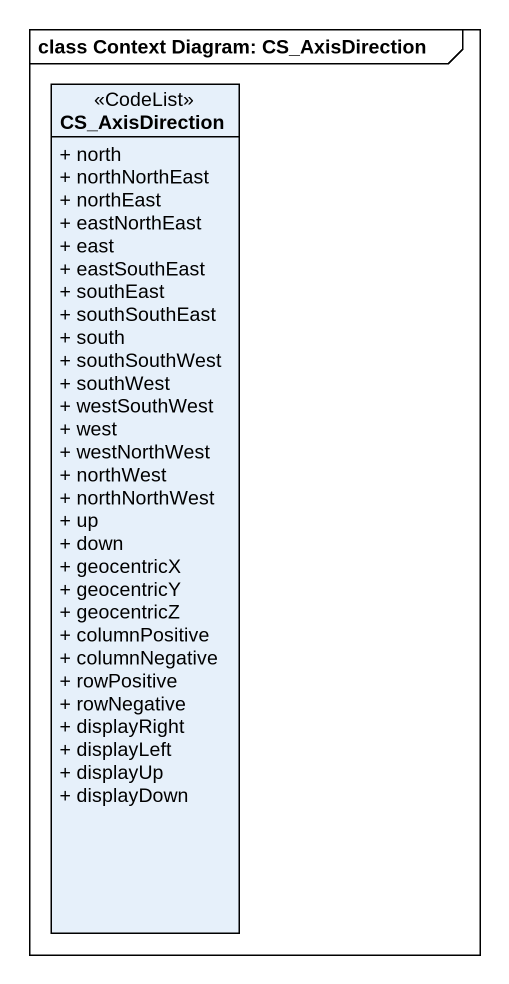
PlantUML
@startuml
mainframe class Context Diagram: CS_AxisDirection
hide circle
hide empty members
skinparam classAttributeIconSize 0
class CS_AxisDirection <<CodeList>> {
  + north
  + northNorthEast
  + northEast
  + eastNorthEast
  + east
  + eastSouthEast
  + southEast
  + southSouthEast
  + south
  + southSouthWest
  + southWest
  + westSouthWest
  + west
  + westNorthWest
  + northWest
  + northNorthWest
  + up
  + down
  + geocentricX
  + geocentricY
  + geocentricZ
  + columnPositive
  + columnNegative
  + rowPositive
  + rowNegative
  + displayRight
  + displayLeft
  + displayUp
  + displayDown
}
@enduml
